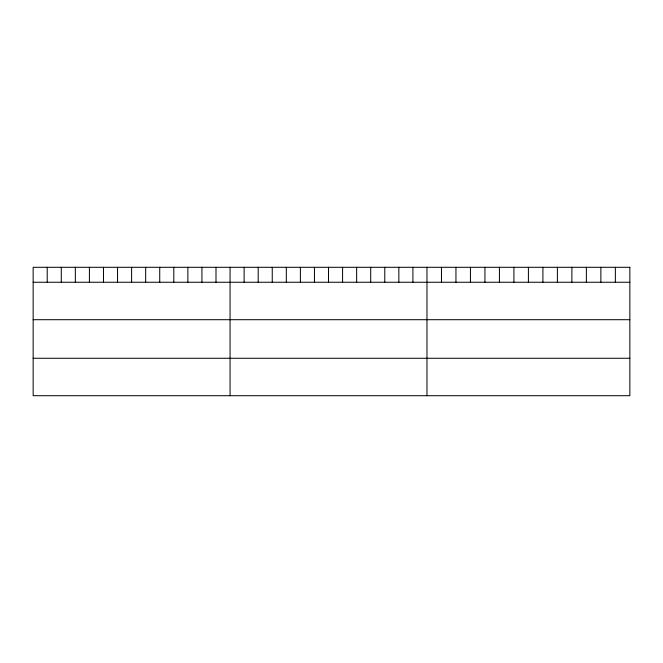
<?xml version="1.0" encoding="UTF-8"?>
<svg xmlns="http://www.w3.org/2000/svg" width="663" height="663" viewBox="0 0 663 663"><rect width="100%" height="100%" fill="white"/><g stroke="black" fill="none" stroke-linecap="round" stroke-linejoin="round"><path stroke-width="0.99" d="M33.15 282.256L629.85 282.256M33.15 319.699L629.85 319.699M33.15 358.269L629.85 358.269M615.355 267.297L615.355 282.256M600.869 267.297L600.869 282.256M586.374 267.297L586.374 282.256M571.887 267.297L571.887 282.256M557.392 267.297L557.392 282.256M542.906 267.297L542.906 282.256M528.411 267.297L528.411 282.256M513.916 267.297L513.916 282.256M499.43 267.297L499.43 282.256M484.935 267.297L484.935 282.256M470.448 267.297L470.448 282.256M455.953 267.297L455.953 282.256M441.467 267.297L441.467 282.256M426.972 267.297L426.972 395.703M412.908 267.297L412.908 282.256M398.844 267.297L398.844 282.256M384.78 267.297L384.78 282.256M370.708 267.297L370.708 282.256M356.644 267.297L356.644 282.256M342.58 267.297L342.58 282.256M328.516 267.297L328.516 282.256M314.453 267.297L314.453 282.256M300.389 267.297L300.389 282.256M286.325 267.297L286.325 282.256M272.253 267.297L272.253 282.256M258.189 267.297L258.189 282.256M244.125 267.297L244.125 282.256M230.061 267.297L230.061 395.703M215.997 267.297L215.997 282.256M201.933 267.297L201.933 282.256M187.869 267.297L187.869 282.256M173.797 267.297L173.797 282.256M159.733 267.297L159.733 282.256M145.669 267.297L145.669 282.256M131.606 267.297L131.606 282.256M117.542 267.297L117.542 282.256M103.478 267.297L103.478 282.256M89.414 267.297L89.414 282.256M75.342 267.297L75.342 282.256M61.278 267.297L61.278 282.256M47.214 267.297L47.214 282.256M629.85 267.297L33.15 267.297L33.15 395.703L629.85 395.703L629.85 267.297"/></g></svg>
